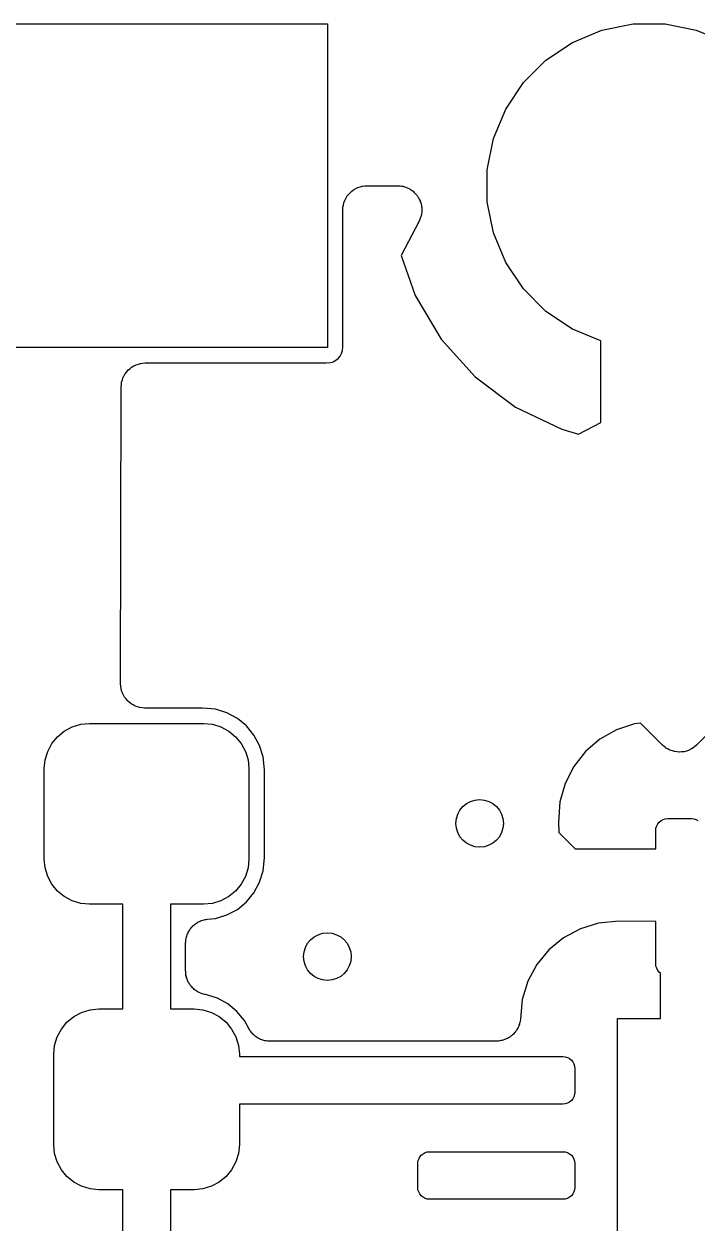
# Model space of a CAD drawing. Extents: x 115.8 to 161.5, y -138.1 to -92.5.
# Drawn here: x 136.46 to 139.99, y -99.45 to -93.15 of the extents above; entities that cross this region are included whole.
import ezdxf

# ---------------------------------------------------------------- set-up
doc = ezdxf.new("R2010")
doc.units = 0
doc.layers.add('BLACK', color=7, linetype='CONTINUOUS')

msp = doc.modelspace()

# ---------------------------------------------------------------- linework, layer by layer
at = {"layer": 'BLACK', "linetype": 'CONTINUOUS'}
for p, q in [((136.35, -93.15), (138.05, -93.15)), ((138.05, -93.15), (138.05, -94.85)), ((139.492, -93.1827), (139.656, -93.15)), ((139.656, -93.15), (139.824, -93.15)), ((139.824, -93.15), (139.988, -93.1827)), ((139.337, -93.2467), (139.492, -93.1827)), ((139.988, -93.1827), (140.143, -93.2467)), ((139.198, -93.3398), (139.337, -93.2467)), ((139.08, -93.4582), (139.198, -93.3398)), ((138.987, -93.5974), (139.08, -93.4582)), ((138.923, -93.7521), (138.987, -93.5974)), ((138.89, -93.9163), (138.923, -93.7521)), ((138.89, -94.0837), (138.89, -93.9163)), ((138.153, -94.0553), (138.161, -94.0461)), ((138.161, -94.0461), (138.169, -94.0369)), ((138.169, -94.0363), (138.178, -94.0288)), ((138.169, -94.0366), (138.169, -94.0363)), ((138.169, -94.0369), (138.169, -94.0366)), ((138.178, -94.0288), (138.188, -94.0212)), ((138.188, -94.0207), (138.199, -94.0152)), ((138.188, -94.021), (138.188, -94.0207)), ((138.188, -94.0212), (138.188, -94.021)), ((138.199, -94.0152), (138.21, -94.0096)), ((138.21, -94.0092), (138.222, -94.0059)), ((138.21, -94.0095), (138.21, -94.0092)), ((138.21, -94.0096), (138.21, -94.0095)), ((138.222, -94.0059), (138.233, -94.0024)), ((138.233, -94.0024), (138.234, -94.0024)), ((138.234, -94.0023), (138.246, -94.0012)), ((138.234, -94.0024), (138.234, -94.0023)), ((138.246, -94.0012), (138.258, -94)), ((138.258, -94), (138.419, -94)), ((138.419, -94), (138.421, -94)), ((138.421, -94), (138.426, -94.0006)), ((138.426, -94.0006), (138.432, -94.0006)), ((138.432, -94.0006), (138.439, -94.002)), ((138.439, -94.002), (138.446, -94.0028)), ((138.446, -94.0028), (138.451, -94.0044)), ((138.451, -94.0044), (138.456, -94.0055)), ((138.456, -94.0055), (138.463, -94.0082)), ((138.463, -94.0082), (138.469, -94.0103)), ((138.469, -94.0103), (138.474, -94.0129)), ((138.474, -94.0129), (138.479, -94.015)), ((138.479, -94.015), (138.485, -94.0188)), ((138.485, -94.0188), (138.491, -94.0222)), ((138.491, -94.0222), (138.495, -94.0257)), ((138.495, -94.0257), (138.5, -94.0287)), ((138.5, -94.0287), (138.505, -94.0337)), ((138.505, -94.0337), (138.51, -94.0381)), ((138.51, -94.0381), (138.513, -94.0424)), ((138.513, -94.0424), (138.517, -94.0462)), ((138.517, -94.0462), (138.521, -94.052)), ((138.521, -94.052), (138.525, -94.0575)), ((138.131, -94.1252), (138.132, -94.1133)), ((138.132, -94.1133), (138.134, -94.1015)), ((138.134, -94.1006), (138.137, -94.0892)), ((138.134, -94.101), (138.134, -94.1006)), ((138.134, -94.1015), (138.134, -94.101)), ((138.137, -94.0892), (138.141, -94.0778)), ((138.141, -94.077), (138.147, -94.0665)), ((138.141, -94.0774), (138.141, -94.077)), ((138.141, -94.0778), (138.141, -94.0774)), ((138.147, -94.0665), (138.153, -94.056)), ((138.153, -94.0556), (138.153, -94.0553)), ((138.153, -94.056), (138.153, -94.0556)), ((138.525, -94.0575), (138.528, -94.0623)), ((138.528, -94.0623), (138.531, -94.0668)), ((138.531, -94.0668), (138.534, -94.0732)), ((138.534, -94.0732), (138.537, -94.0794)), ((138.537, -94.0794), (138.538, -94.0846)), ((138.538, -94.0846), (138.541, -94.0896)), ((138.541, -94.0896), (138.542, -94.0965)), ((138.542, -94.0965), (138.544, -94.1032)), ((138.544, -94.1032), (138.544, -94.1086)), ((138.544, -94.1086), (138.546, -94.1139)), ((138.546, -94.1139), (138.546, -94.1209)), ((138.923, -94.2479), (138.89, -94.0837)), ((138.131, -94.1261), (138.131, -94.1252)), ((138.131, -94.127), (138.131, -94.1261)), ((138.131, -94.1261), (138.131, -94.1261)), ((138.131, -94.1261), (138.131, -94.1261)), ((138.131, -94.8438), (138.131, -94.127)), ((138.536, -94.1762), (138.534, -94.181)), ((138.538, -94.1695), (138.536, -94.1762)), ((138.541, -94.1631), (138.538, -94.1695)), ((138.542, -94.1577), (138.541, -94.1631)), ((138.544, -94.1525), (138.542, -94.1577)), ((138.546, -94.1387), (138.544, -94.1456)), ((138.544, -94.1456), (138.544, -94.1525)), ((138.546, -94.1209), (138.546, -94.1279)), ((138.546, -94.1279), (138.546, -94.1333)), ((138.546, -94.1333), (138.546, -94.1387)), ((138.532, -94.186), (138.437, -94.3668)), ((138.534, -94.181), (138.532, -94.186)), ((138.987, -94.4026), (138.923, -94.2479)), ((138.437, -94.3668), (138.511, -94.577)), ((139.08, -94.5418), (138.987, -94.4026)), ((139.198, -94.6602), (139.08, -94.5418)), ((138.511, -94.577), (138.648, -94.8056)), ((139.337, -94.7533), (139.198, -94.6602)), ((138.648, -94.8056), (138.826, -95.0033)), ((139.486, -94.8148), (139.337, -94.7533)), ((138.05, -94.85), (136.35, -94.85)), ((138.124, -94.8808), (138.129, -94.8657)), ((138.129, -94.8657), (138.131, -94.8438)), ((139.486, -95.2436), (139.486, -94.8148)), ((137.057, -94.9368), (137.069, -94.9334)), ((137.069, -94.9334), (137.07, -94.9332)), ((137.069, -94.9334), (137.069, -94.9334)), ((137.07, -94.9332), (137.081, -94.9322)), ((137.081, -94.9322), (137.093, -94.931)), ((137.093, -94.931), (138.044, -94.931)), ((138.044, -94.931), (138.066, -94.9288)), ((138.066, -94.9288), (138.081, -94.9243)), ((138.081, -94.9243), (138.095, -94.9168)), ((138.095, -94.9168), (138.107, -94.9068)), ((138.107, -94.9068), (138.117, -94.8947)), ((138.117, -94.8947), (138.124, -94.8808)), ((136.977, -95.0078), (136.982, -94.9974)), ((136.982, -94.9974), (136.988, -94.987)), ((136.988, -94.9865), (136.989, -94.9861)), ((136.988, -94.987), (136.988, -94.9865)), ((136.989, -94.9861), (136.996, -94.977)), ((136.996, -94.977), (137.004, -94.9679)), ((137.004, -94.9675), (137.005, -94.9671)), ((137.004, -94.9679), (137.004, -94.9675)), ((137.005, -94.9671), (137.014, -94.9597)), ((137.014, -94.9597), (137.023, -94.9522)), ((137.023, -94.952), (137.024, -94.9516)), ((137.023, -94.9522), (137.023, -94.952)), ((137.024, -94.9516), (137.034, -94.9461)), ((137.034, -94.9461), (137.045, -94.9406)), ((137.045, -94.9404), (137.046, -94.9402)), ((137.045, -94.9406), (137.045, -94.9404)), ((137.046, -94.9402), (137.057, -94.9368)), ((136.963, -96.6168), (136.966, -95.0578)), ((136.966, -95.056), (136.968, -95.0442)), ((136.966, -95.0571), (136.966, -95.056)), ((136.966, -95.0578), (136.966, -95.0571)), ((136.966, -95.0571), (136.966, -95.0571)), ((136.966, -95.0571), (136.966, -95.0571)), ((136.968, -95.0442), (136.969, -95.0325)), ((136.969, -95.0314), (136.973, -95.0201)), ((136.969, -95.0319), (136.969, -95.0314)), ((136.969, -95.0325), (136.969, -95.0319)), ((136.973, -95.0201), (136.976, -95.0088)), ((136.976, -95.0083), (136.977, -95.0078)), ((136.976, -95.0088), (136.976, -95.0083)), ((138.826, -95.0033), (139.039, -95.1624)), ((139.039, -95.1624), (139.282, -95.2781)), ((139.37, -95.3048), (139.486, -95.2436)), ((139.282, -95.2781), (139.37, -95.3048)), ((136.964, -96.6288), (136.963, -96.6168)), ((136.966, -96.6408), (136.964, -96.6288)), ((136.966, -96.6411), (136.966, -96.6408)), ((136.966, -96.6414), (136.966, -96.6411)), ((136.969, -96.653), (136.966, -96.6414)), ((136.973, -96.6646), (136.969, -96.653)), ((136.973, -96.6649), (136.973, -96.6646)), ((136.973, -96.6652), (136.973, -96.6649)), ((136.978, -96.6759), (136.973, -96.6652)), ((136.984, -96.6865), (136.978, -96.6759)), ((136.984, -96.6868), (136.984, -96.6865)), ((136.984, -96.6871), (136.984, -96.6868)), ((136.992, -96.6964), (136.984, -96.6871)), ((137, -96.7059), (136.992, -96.6964)), ((137, -96.7061), (137, -96.7059)), ((137, -96.7063), (137, -96.7061)), ((137.009, -96.714), (137, -96.7063)), ((137.019, -96.7218), (137.009, -96.714)), ((137.019, -96.7219), (137.019, -96.7218)), ((137.019, -96.7222), (137.019, -96.7219)), ((137.03, -96.7279), (137.019, -96.7222)), ((137.04, -96.7337), (137.03, -96.7279)), ((137.041, -96.7338), (137.04, -96.7337)), ((137.041, -96.734), (137.041, -96.7338)), ((137.052, -96.7376), (137.041, -96.734)), ((137.064, -96.7412), (137.052, -96.7376)), ((137.064, -96.7413), (137.064, -96.7412)), ((137.065, -96.7414), (137.064, -96.7413)), ((137.077, -96.7426), (137.065, -96.7414)), ((137.089, -96.744), (137.077, -96.7426)), ((137.09, -96.744), (137.089, -96.744)), ((137.089, -96.744), (137.089, -96.744)), ((137.089, -96.744), (137.089, -96.744)), ((137.089, -96.744), (137.089, -96.744)), ((137.394, -96.744), (137.09, -96.744)), ((137.462, -96.7507), (137.394, -96.744)), ((137.522, -96.7688), (137.462, -96.7507)), ((136.754, -96.8296), (136.8, -96.825)), ((136.8, -96.825), (137.4, -96.825)), ((137.4, -96.825), (137.446, -96.8296)), ((137.577, -96.7982), (137.522, -96.7688)), ((137.625, -96.8377), (137.577, -96.7982)), ((139.695, -96.8232), (139.664, -96.8269)), ((139.81, -96.9386), (139.695, -96.8232)), ((140.105, -96.8232), (139.99, -96.9386)), ((136.632, -96.8946), (136.668, -96.865)), ((136.668, -96.865), (136.709, -96.8431)), ((136.709, -96.8431), (136.754, -96.8296)), ((137.446, -96.8296), (137.491, -96.8431)), ((137.491, -96.8431), (137.532, -96.865)), ((137.532, -96.865), (137.568, -96.8946)), ((137.664, -96.8859), (137.625, -96.8377)), ((137.694, -96.9408), (137.664, -96.8859)), ((139.569, -96.858), (139.482, -96.9072)), ((139.664, -96.8269), (139.569, -96.858)), ((136.581, -96.9716), (136.603, -96.9306)), ((136.603, -96.9306), (136.632, -96.8946)), ((137.568, -96.8946), (137.597, -96.9306)), ((137.597, -96.9306), (137.619, -96.9716)), ((137.712, -97.0005), (137.694, -96.9408)), ((139.482, -96.9072), (139.406, -96.9725)), ((139.819, -96.9461), (139.81, -96.9386)), ((139.829, -96.9538), (139.819, -96.9461)), ((139.979, -96.9473), (139.97, -96.9548)), ((139.989, -96.9398), (139.979, -96.9473)), ((139.99, -96.9386), (139.989, -96.9392)), ((139.989, -96.9392), (139.989, -96.9392)), ((139.989, -96.9392), (139.989, -96.9392)), ((139.989, -96.9392), (139.989, -96.9398)), ((136.567, -97.0162), (136.581, -96.9716)), ((137.619, -96.9716), (137.633, -97.0162)), ((137.719, -97.0687), (137.712, -97.0005)), ((139.406, -96.9725), (139.344, -97.0513)), ((139.829, -96.954), (139.829, -96.9538)), ((139.829, -96.9543), (139.829, -96.954)), ((139.84, -96.9599), (139.829, -96.9543)), ((139.85, -96.9657), (139.84, -96.9599)), ((139.851, -96.9658), (139.85, -96.9657)), ((139.851, -96.966), (139.851, -96.9658)), ((139.863, -96.9695), (139.851, -96.966)), ((139.874, -96.9731), (139.863, -96.9695)), ((139.875, -96.9732), (139.874, -96.9731)), ((139.874, -96.9731), (139.874, -96.9731)), ((139.887, -96.9744), (139.875, -96.9732)), ((139.899, -96.9757), (139.887, -96.9744)), ((139.9, -96.9757), (139.899, -96.9757)), ((139.899, -96.9757), (139.899, -96.9757)), ((139.911, -96.9746), (139.9, -96.9757)), ((139.923, -96.9736), (139.911, -96.9746)), ((139.924, -96.9735), (139.923, -96.9736)), ((139.936, -96.97), (139.924, -96.9734)), ((139.924, -96.9734), (139.924, -96.9735)), ((139.947, -96.9667), (139.936, -96.97)), ((139.948, -96.9665), (139.947, -96.9667)), ((139.959, -96.9608), (139.948, -96.9663)), ((139.948, -96.9663), (139.948, -96.9665)), ((139.969, -96.9553), (139.959, -96.9608)), ((139.97, -96.955), (139.969, -96.9553)), ((139.97, -96.9548), (139.97, -96.955)), ((136.562, -97.0625), (136.567, -97.0162)), ((136.562, -97.5375), (136.562, -97.0625)), ((137.633, -97.0162), (137.637, -97.0625)), ((137.637, -97.0625), (137.637, -97.5375)), ((137.719, -97.5313), (137.719, -97.0687)), ((139.344, -97.0513), (139.299, -97.1406)), ((139.299, -97.1406), (139.272, -97.237)), ((139.272, -97.237), (139.264, -97.3429)), ((139.803, -97.3355), (139.814, -97.3298)), ((139.814, -97.3298), (139.825, -97.3262)), ((139.825, -97.3262), (139.838, -97.325)), ((139.838, -97.325), (139.963, -97.325)), ((139.963, -97.325), (139.975, -97.3262)), ((139.975, -97.3262), (139.986, -97.3298)), ((139.986, -97.3298), (139.997, -97.3355)), ((139.264, -97.3429), (139.266, -97.3978)), ((139.775, -97.3875), (139.776, -97.3753)), ((139.775, -97.4835), (139.775, -97.3875)), ((139.776, -97.3753), (139.78, -97.3636)), ((139.78, -97.3636), (139.786, -97.3528)), ((139.786, -97.3528), (139.793, -97.3433)), ((139.793, -97.3433), (139.803, -97.3355)), ((139.266, -97.3978), (139.351, -97.4835)), ((139.351, -97.4835), (139.775, -97.4835)), ((136.567, -97.5838), (136.562, -97.5375)), ((137.637, -97.5375), (137.633, -97.5838)), ((137.712, -97.5995), (137.719, -97.5313)), ((136.581, -97.6284), (136.567, -97.5838)), ((136.603, -97.6694), (136.581, -97.6284)), ((137.619, -97.6284), (137.597, -97.6694)), ((137.633, -97.5838), (137.619, -97.6284)), ((137.694, -97.6591), (137.712, -97.5995)), ((136.632, -97.7054), (136.603, -97.6694)), ((136.668, -97.735), (136.632, -97.7054)), ((137.568, -97.7054), (137.532, -97.735)), ((137.597, -97.6694), (137.568, -97.7054)), ((137.664, -97.7141), (137.694, -97.6591)), ((136.709, -97.7569), (136.668, -97.735)), ((136.754, -97.7704), (136.709, -97.7569)), ((136.8, -97.775), (136.754, -97.7704)), ((137.446, -97.7704), (137.4, -97.775)), ((137.491, -97.7569), (137.446, -97.7704)), ((137.532, -97.735), (137.491, -97.7569)), ((137.577, -97.8018), (137.625, -97.7623)), ((137.625, -97.7623), (137.664, -97.7141)), ((136.975, -97.775), (136.8, -97.775)), ((136.975, -98.325), (136.975, -97.775)), ((137.4, -97.775), (137.225, -97.775)), ((137.225, -97.775), (137.225, -98.325)), ((137.462, -97.8493), (137.522, -97.8312)), ((137.522, -97.8312), (137.577, -97.8018)), ((137.334, -97.8989), (137.339, -97.8942)), ((137.339, -97.8942), (137.343, -97.8891)), ((137.343, -97.8891), (137.348, -97.8855)), ((137.348, -97.8855), (137.352, -97.8815)), ((137.352, -97.8815), (137.357, -97.8778)), ((137.357, -97.8778), (137.362, -97.8736)), ((137.362, -97.8736), (137.368, -97.8709)), ((137.368, -97.8709), (137.372, -97.8677)), ((137.372, -97.8677), (137.379, -97.8652)), ((137.379, -97.8652), (137.384, -97.8621)), ((137.384, -97.8621), (137.39, -97.8605)), ((137.39, -97.8605), (137.395, -97.8583)), ((137.395, -97.8583), (137.402, -97.857)), ((137.402, -97.857), (137.408, -97.8551)), ((137.408, -97.8551), (137.414, -97.8546)), ((137.414, -97.8546), (137.42, -97.8535)), ((137.42, -97.8535), (137.462, -97.8493)), ((139.475, -97.8744), (139.38, -97.9034)), ((139.581, -97.864), (139.475, -97.8744)), ((139.775, -97.8651), (139.581, -97.864)), ((139.775, -98.0875), (139.775, -97.8651)), ((137.306, -97.9666), (137.307, -97.9601)), ((137.307, -97.9601), (137.308, -97.9534)), ((137.308, -97.9534), (137.31, -97.948)), ((137.31, -97.948), (137.311, -97.9423)), ((137.311, -97.9423), (137.313, -97.9362)), ((137.313, -97.9362), (137.315, -97.9298)), ((137.315, -97.9298), (137.318, -97.9248)), ((137.318, -97.9248), (137.32, -97.9195)), ((137.32, -97.9195), (137.324, -97.914)), ((137.324, -97.914), (137.327, -97.9081)), ((137.327, -97.9081), (137.331, -97.9037)), ((137.331, -97.9037), (137.334, -97.8989)), ((139.291, -97.9506), (139.214, -98.0141)), ((139.38, -97.9034), (139.291, -97.9506)), ((137.305, -97.9781), (137.306, -97.9724)), ((137.305, -97.9798), (137.305, -97.9781)), ((137.305, -98.1251), (137.305, -97.9798)), ((137.306, -97.9724), (137.306, -97.9666)), ((139.214, -98.0141), (139.151, -98.0914)), ((137.306, -98.1308), (137.305, -98.1251)), ((137.306, -98.1365), (137.306, -98.1308)), ((137.307, -98.1431), (137.306, -98.1365)), ((137.307, -98.1497), (137.307, -98.1431)), ((139.151, -98.0914), (139.103, -98.1797)), ((139.776, -98.0997), (139.775, -98.0875)), ((139.78, -98.1114), (139.776, -98.0997)), ((139.786, -98.1222), (139.78, -98.1114)), ((139.793, -98.1317), (139.786, -98.1222)), ((139.8, -98.1372), (139.793, -98.1317)), ((139.8, -98.375), (139.8, -98.1372)), ((137.309, -98.1552), (137.307, -98.1497)), ((137.31, -98.1609), (137.309, -98.1552)), ((137.313, -98.1671), (137.31, -98.1609)), ((137.315, -98.1735), (137.313, -98.1671)), ((137.317, -98.1785), (137.315, -98.1735)), ((137.319, -98.1839), (137.317, -98.1785)), ((137.323, -98.1895), (137.319, -98.1839)), ((137.326, -98.1954), (137.323, -98.1895)), ((137.33, -98.1998), (137.326, -98.1954)), ((137.333, -98.2046), (137.33, -98.1998)), ((137.338, -98.2094), (137.333, -98.2046)), ((137.342, -98.2146), (137.338, -98.2094)), ((139.103, -98.1797), (139.074, -98.2754)), ((137.346, -98.2182), (137.342, -98.2146)), ((137.35, -98.2223), (137.346, -98.2182)), ((137.356, -98.2261), (137.35, -98.2223)), ((137.361, -98.2304), (137.356, -98.2261)), ((137.366, -98.2331), (137.361, -98.2304)), ((137.371, -98.2363), (137.366, -98.2331)), ((137.377, -98.239), (137.371, -98.2363)), ((137.383, -98.2422), (137.377, -98.239)), ((137.388, -98.2438), (137.383, -98.2422)), ((137.394, -98.2461), (137.388, -98.2438)), ((137.4, -98.2475), (137.394, -98.2461)), ((137.406, -98.2495), (137.4, -98.2475)), ((137.409, -98.2497), (137.406, -98.2495)), ((137.472, -98.2688), (137.409, -98.2497)), ((137.527, -98.2982), (137.472, -98.2688)), ((136.759, -98.3431), (136.804, -98.3296)), ((136.804, -98.3296), (136.85, -98.325)), ((136.85, -98.325), (136.975, -98.325)), ((137.225, -98.325), (137.35, -98.325)), ((137.35, -98.325), (137.396, -98.3296)), ((137.396, -98.3296), (137.441, -98.3431)), ((137.575, -98.3377), (137.527, -98.2982)), ((137.614, -98.3859), (137.575, -98.3377)), ((139.074, -98.2754), (139.064, -98.3794)), ((136.653, -98.4306), (136.682, -98.3946)), ((136.682, -98.3946), (136.718, -98.365)), ((136.718, -98.365), (136.759, -98.3431)), ((137.441, -98.3431), (137.482, -98.365)), ((137.482, -98.365), (137.518, -98.3946)), ((137.518, -98.3946), (137.547, -98.4306)), ((137.637, -98.4279), (137.614, -98.3859)), ((139.06, -98.3989), (139.059, -98.4055)), ((139.062, -98.3925), (139.06, -98.3989)), ((139.063, -98.3868), (139.062, -98.3925)), ((139.064, -98.3812), (139.063, -98.3868)), ((139.064, -98.3794), (139.064, -98.3812)), ((139.575, -100.025), (139.575, -98.375)), ((139.575, -98.375), (139.8, -98.375)), ((136.631, -98.4716), (136.653, -98.4306)), ((137.547, -98.4306), (137.569, -98.4716)), ((137.64, -98.4325), (137.637, -98.4279)), ((137.642, -98.4375), (137.64, -98.4325)), ((137.647, -98.4428), (137.642, -98.4375)), ((137.651, -98.4485), (137.647, -98.4428)), ((137.654, -98.4525), (137.651, -98.4485)), ((137.658, -98.4569), (137.654, -98.4525)), ((137.663, -98.4612), (137.658, -98.4569)), ((137.668, -98.466), (137.663, -98.4612)), ((139.022, -98.4613), (139.017, -98.466)), ((139.027, -98.4571), (139.022, -98.4613)), ((139.031, -98.4527), (139.027, -98.4571)), ((139.035, -98.4487), (139.031, -98.4527)), ((139.039, -98.4432), (139.035, -98.4487)), ((139.043, -98.438), (139.039, -98.4432)), ((139.046, -98.433), (139.043, -98.438)), ((139.049, -98.4282), (139.046, -98.433)), ((139.052, -98.4221), (139.049, -98.4282)), ((139.055, -98.4162), (139.052, -98.4221)), ((139.056, -98.4107), (139.055, -98.4162)), ((139.059, -98.4055), (139.056, -98.4107)), ((136.612, -98.5625), (136.617, -98.5162)), ((136.617, -98.5162), (136.631, -98.4716)), ((137.569, -98.4716), (137.583, -98.5162)), ((137.583, -98.5162), (137.588, -98.5625)), ((137.673, -98.4692), (137.668, -98.466)), ((137.677, -98.4728), (137.673, -98.4692)), ((137.683, -98.4761), (137.677, -98.4728)), ((137.689, -98.4798), (137.683, -98.4761)), ((137.694, -98.482), (137.689, -98.4798)), ((137.699, -98.4847), (137.694, -98.482)), ((137.705, -98.4868), (137.699, -98.4847)), ((137.711, -98.4894), (137.705, -98.4868)), ((137.717, -98.4905), (137.711, -98.4894)), ((137.722, -98.4922), (137.717, -98.4905)), ((137.729, -98.493), (137.722, -98.4922)), ((137.736, -98.4943), (137.729, -98.493)), ((137.741, -98.4944), (137.736, -98.4943)), ((137.747, -98.495), (137.741, -98.4944)), ((137.749, -98.495), (137.747, -98.495)), ((138.577, -98.495), (137.749, -98.495)), ((138.583, -98.4945), (138.577, -98.495)), ((138.588, -98.4945), (138.583, -98.4945)), ((138.59, -98.4944), (138.588, -98.4945)), ((138.594, -98.494), (138.59, -98.4944)), ((138.938, -98.494), (138.594, -98.494)), ((138.943, -98.4934), (138.938, -98.494)), ((138.949, -98.4935), (138.943, -98.4934)), ((138.956, -98.4922), (138.949, -98.4935)), ((138.962, -98.4916), (138.956, -98.4922)), ((138.968, -98.4899), (138.962, -98.4916)), ((138.974, -98.4888), (138.968, -98.4899)), ((138.98, -98.4863), (138.974, -98.4888)), ((138.986, -98.4844), (138.98, -98.4863)), ((138.991, -98.4817), (138.986, -98.4844)), ((138.997, -98.4796), (138.991, -98.4817)), ((139.002, -98.4759), (138.997, -98.4796)), ((139.008, -98.4728), (139.002, -98.4759)), ((139.012, -98.4691), (139.008, -98.4728)), ((139.017, -98.466), (139.012, -98.4691)), ((136.612, -99.0375), (136.612, -98.5625)), ((137.588, -98.5625), (137.588, -98.575)), ((137.588, -98.575), (139.287, -98.575)), ((139.287, -98.575), (139.3, -98.5762)), ((139.3, -98.5762), (139.311, -98.5798)), ((139.311, -98.5798), (139.322, -98.5855)), ((139.322, -98.5855), (139.332, -98.5933)), ((139.332, -98.5933), (139.339, -98.6028)), ((139.339, -98.6028), (139.345, -98.6136)), ((139.345, -98.6136), (139.349, -98.6253)), ((139.349, -98.6253), (139.35, -98.6375)), ((139.35, -98.6375), (139.35, -98.7625)), ((139.349, -98.7747), (139.345, -98.7864)), ((139.35, -98.7625), (139.349, -98.7747)), ((139.287, -98.825), (137.588, -98.825)), ((137.588, -98.825), (137.588, -99.0375)), ((139.3, -98.8238), (139.287, -98.825)), ((139.311, -98.8202), (139.3, -98.8238)), ((139.322, -98.8145), (139.311, -98.8202)), ((139.332, -98.8067), (139.322, -98.8145)), ((139.339, -98.7972), (139.332, -98.8067)), ((139.345, -98.7864), (139.339, -98.7972)), ((136.617, -99.0838), (136.612, -99.0375)), ((136.631, -99.1284), (136.617, -99.0838)), ((137.583, -99.0838), (137.569, -99.1284)), ((137.588, -99.0375), (137.583, -99.0838)), ((138.536, -99.1028), (138.543, -99.0933)), ((138.543, -99.0933), (138.553, -99.0855)), ((138.553, -99.0855), (138.564, -99.0798)), ((138.564, -99.0798), (138.575, -99.0762)), ((138.575, -99.0762), (138.588, -99.075)), ((138.588, -99.075), (139.287, -99.075)), ((139.287, -99.075), (139.3, -99.0762)), ((139.3, -99.0762), (139.311, -99.0798)), ((139.311, -99.0798), (139.322, -99.0855)), ((139.322, -99.0855), (139.332, -99.0933)), ((139.332, -99.0933), (139.339, -99.1028)), ((136.653, -99.1694), (136.631, -99.1284)), ((137.569, -99.1284), (137.547, -99.1694)), ((138.525, -99.1375), (138.526, -99.1253)), ((138.525, -99.2625), (138.525, -99.1375)), ((138.526, -99.1253), (138.53, -99.1136)), ((138.53, -99.1136), (138.536, -99.1028)), ((139.339, -99.1028), (139.345, -99.1136)), ((139.345, -99.1136), (139.349, -99.1253)), ((139.349, -99.1253), (139.35, -99.1375)), ((139.35, -99.1375), (139.35, -99.2625)), ((136.682, -99.2054), (136.653, -99.1694)), ((136.718, -99.235), (136.682, -99.2054)), ((137.518, -99.2054), (137.482, -99.235)), ((137.547, -99.1694), (137.518, -99.2054)), ((136.759, -99.2569), (136.718, -99.235)), ((136.804, -99.2704), (136.759, -99.2569)), ((136.85, -99.275), (136.804, -99.2704)), ((136.975, -99.275), (136.85, -99.275)), ((136.975, -99.825), (136.975, -99.275)), ((137.35, -99.275), (137.225, -99.275)), ((137.225, -99.275), (137.225, -99.825)), ((137.396, -99.2704), (137.35, -99.275)), ((137.441, -99.2569), (137.396, -99.2704)), ((137.482, -99.235), (137.441, -99.2569)), ((138.526, -99.2747), (138.525, -99.2625)), ((138.53, -99.2864), (138.526, -99.2747)), ((139.349, -99.2747), (139.345, -99.2864)), ((139.35, -99.2625), (139.349, -99.2747)), ((138.536, -99.2972), (138.53, -99.2864)), ((138.543, -99.3067), (138.536, -99.2972)), ((138.553, -99.3145), (138.543, -99.3067)), ((138.564, -99.3202), (138.553, -99.3145)), ((138.575, -99.3238), (138.564, -99.3202)), ((138.588, -99.325), (138.575, -99.3238)), ((139.287, -99.325), (138.588, -99.325)), ((139.3, -99.3238), (139.287, -99.325)), ((139.311, -99.3202), (139.3, -99.3238)), ((139.322, -99.3145), (139.311, -99.3202)), ((139.332, -99.3067), (139.322, -99.3145)), ((139.339, -99.2972), (139.332, -99.3067)), ((139.345, -99.2864), (139.339, -99.2972))]:
    msp.add_line(p, q, dxfattribs=at)
at = {"layer": 'BLACK'}
for centre in [(138.85, -97.35), (138.05, -98.05)]:
    msp.add_circle(centre, 0.125, dxfattribs=at)

doc.saveas('drawing.dxf')
